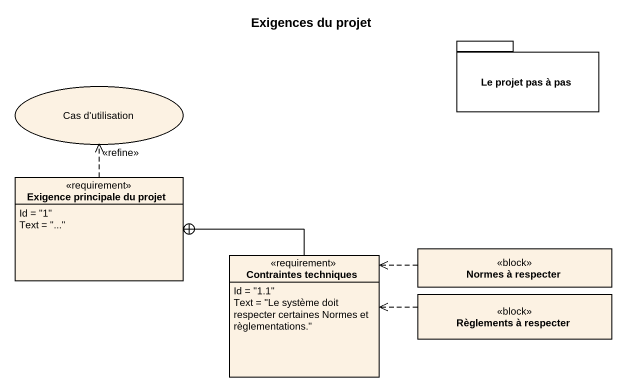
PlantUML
@startuml
title Exigences du projet
allowmixing
hide circle
hide empty members
package "Le projet pas à pas" as Le_projet_pas_à_pas {
}
usecase "Cas d'utilisation" as Cas_d_utilisation
class "Exigence principale du projet" as Exigence_principale_du <<requirement>> {
  Id = "1"
  Text = "..."
}
class "Contraintes techniques" as Contraintes_techniques <<requirement>> {
  Id = "1.1"
  Text = "Le système doit respecter certaines Normes et règlementations."
}
class "Normes à respecter" as Normes_à_respecter <<block>>
class "Règlements à respecter" as Règlements_à_respecter <<block>>
Exigence_principale_du .up.> Cas_d_utilisation : <<refine>>
Contraintes_techniques -left-+ Exigence_principale_du
Normes_à_respecter .left.> Contraintes_techniques
Règlements_à_respecter .left.> Contraintes_techniques
@enduml
